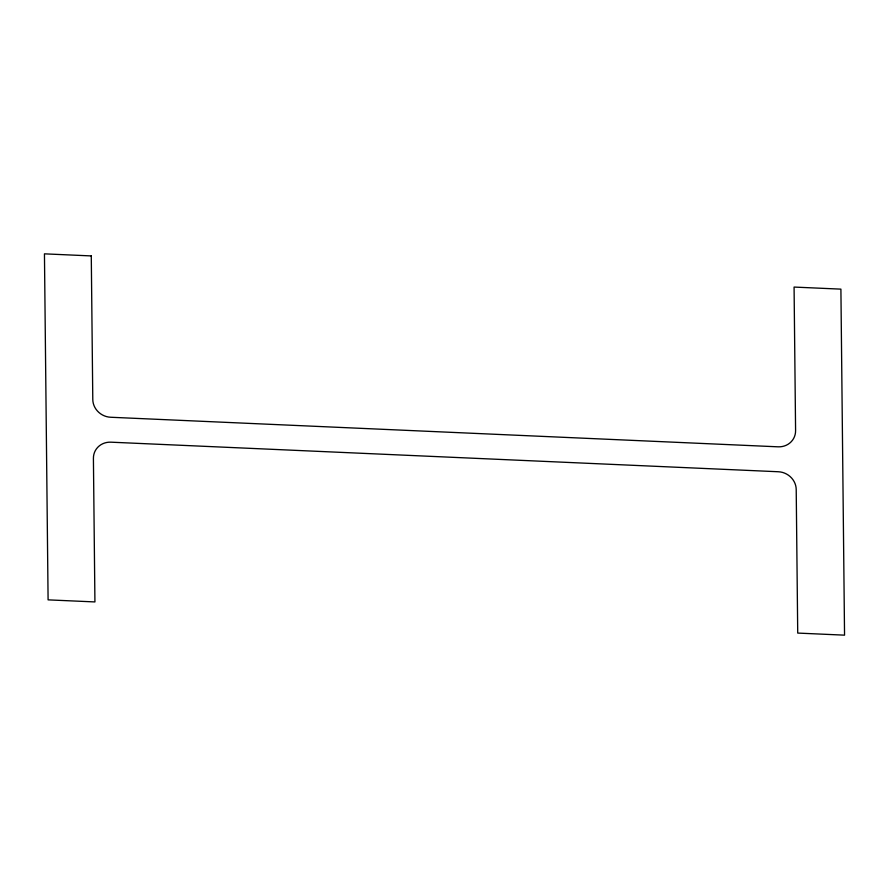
<?xml version="1.0" encoding="UTF-8"?>
<svg xmlns="http://www.w3.org/2000/svg" width="889" height="889" viewBox="0 0 889 889"><rect width="100%" height="100%" fill="white"/><g stroke="black" fill="none" stroke-linecap="round" stroke-linejoin="round"><path stroke-width="1.33" d="M91.278 255.921L44.45 253.843L48.095 599.864L94.923 601.931L93.412 458.368A17.947 16.735 27.1 0 1 110.925 442.177L778.331 471.748A17.947 16.735 27.1 0 1 796.211 489.517L797.722 633.079L844.55 635.157L840.905 289.136L794.077 287.069L795.588 430.632A17.947 16.735 27.1 0 1 778.075 446.823L110.669 417.252A17.947 16.735 27.1 0 1 92.789 399.483L91.278 255.921"/></g></svg>
